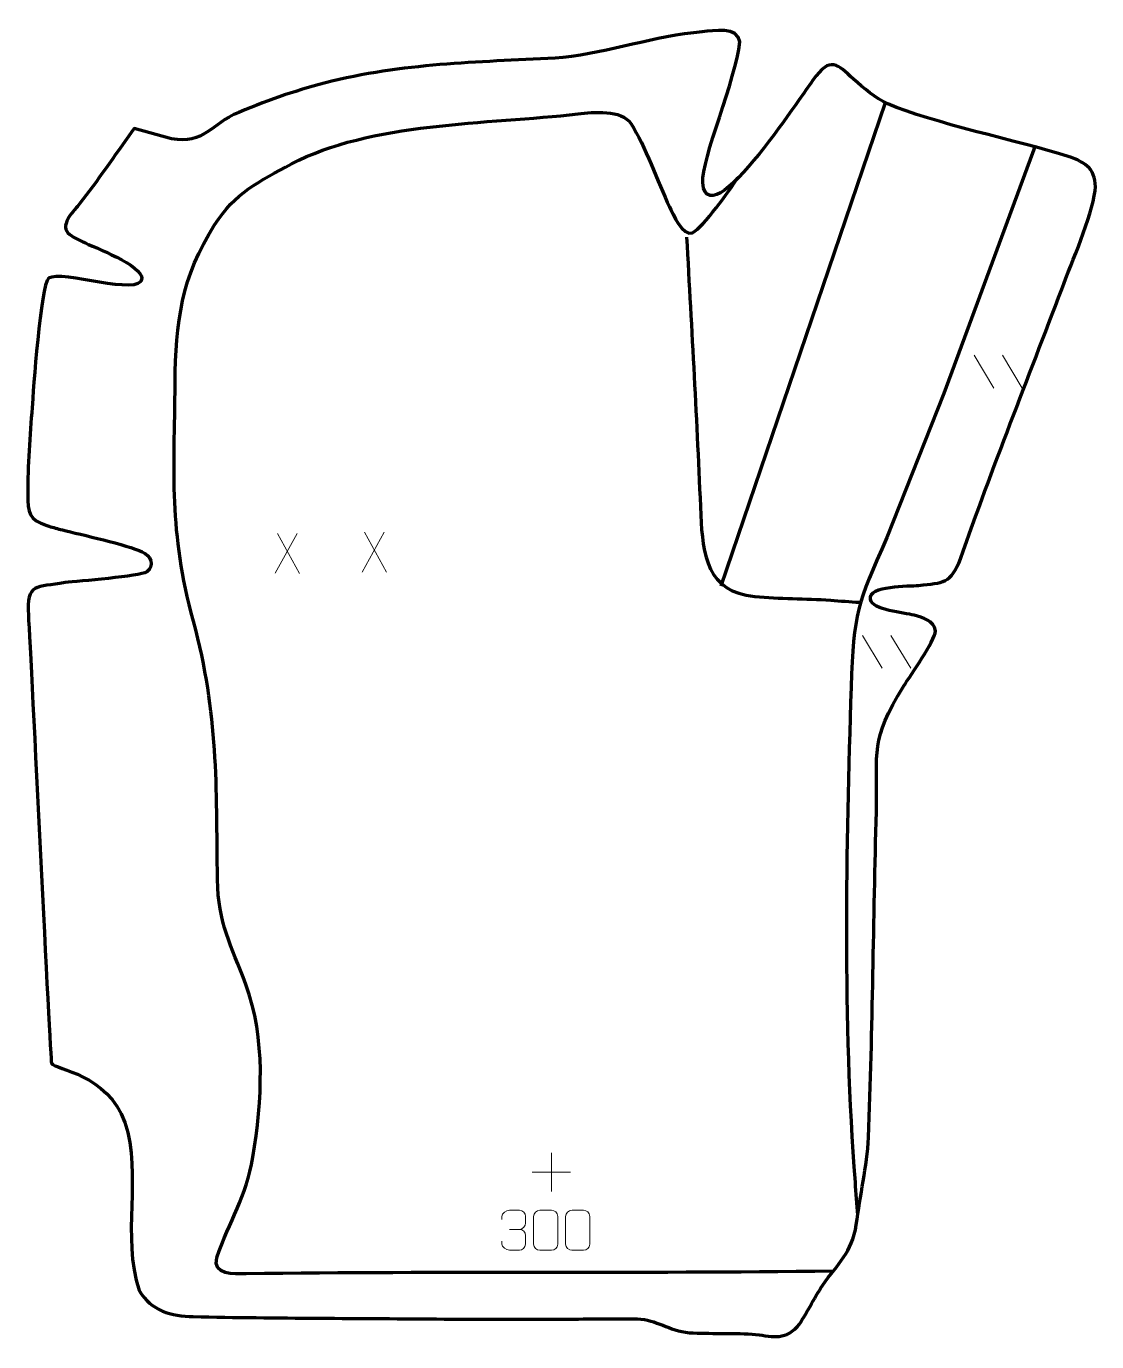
# Model space of a CAD drawing. Header units: millimetres. Extents: x -1023 to -354, y 274 to 1095.
import ezdxf

# ---------------------------------------------------------------- set-up
doc = ezdxf.new("R2010")
doc.units = ezdxf.units.MM
doc.header["$MEASUREMENT"] = 0
doc.layers.add('layer 1', color=7, linetype='Continuous', plot=False)
doc.layers.add('layer 2', color=7, linetype='Continuous')
doc.layers.add('layer 3', color=7, linetype='Continuous')

msp = doc.modelspace()

# ---------------------------------------------------------------- linework, layer by layer
at = {"layer": 'layer 1', "color": 250, "lineweight": 9}
for points in [[(-430.5849, 889.7801), (-430.5849, 889.7801), (-418.2206, 869.2358), (-418.2206, 869.2358)], [(-412.855, 889.7801), (-412.855, 889.7801), (-400.4907, 869.2358), (-400.4907, 869.2358)], [(-853.4495, 778.5084), (-853.4495, 778.5084), (-867.1901, 753.6126), (-867.1901, 753.6126)], [(-865.7355, 778.5084), (-865.7355, 778.5084), (-851.9949, 753.5549), (-851.9949, 753.5549)], [(-798.9452, 779.302), (-798.9452, 779.302), (-812.6858, 754.4062), (-812.6858, 754.4062)], [(-811.2312, 779.302), (-811.2312, 779.302), (-797.4906, 754.3485), (-797.4906, 754.3485)], [(-500.2559, 714.8414), (-500.2559, 714.8414), (-487.8916, 694.2971), (-487.8916, 694.2971)], [(-482.526, 714.8414), (-482.526, 714.8414), (-470.1617, 694.2971), (-470.1617, 694.2971)], [(-694.5502, 391.6089), (-694.5502, 391.6089), (-694.5502, 367.631), (-694.5502, 367.631)], [(-706.5391, 379.6199), (-706.5391, 379.6199), (-682.5612, 379.6199), (-682.5612, 379.6199)], [(-720.7683, 343.8772), (-720.7683, 343.8772), (-714.5719, 343.8772), (-714.5719, 343.8772)]]:
    msp.add_open_spline(points, degree=3, dxfattribs=at)
for points, knots in [([(-725.478, 350.1224), (-725.478, 350.1224), (-725.478, 351.9796), (-725.478, 351.9796), (-725.478, 351.9796), (-725.4923, 353.7215), (-722.8278, 355.8396), (-720.7687, 355.8169), (-720.7687, 355.8169), (-718.7046, 355.8169), (-716.6406, 355.8169), (-714.5769, 355.8169), (-714.5769, 355.8169), (-712.3824, 355.8257), (-710.7841, 353.9789), (-710.7397, 352.0668), (-710.7397, 352.0668), (-710.7401, 350.6317), (-710.7401, 349.1966), (-710.7397, 347.7611), (-710.7397, 347.7611), (-710.7883, 346.1076), (-712.3909, 343.8776), (-714.5892, 343.8876), (-714.5892, 343.8876), (-712.3855, 343.8764), (-710.7775, 342.0732), (-710.7235, 340.0137), (-710.7235, 340.0137), (-710.7239, 338.229), (-710.7239, 336.4443), (-710.7235, 334.6592), (-710.7235, 334.6592), (-710.7134, 332.5978), (-712.7683, 330.8347), (-714.5892, 330.8428), (-714.5892, 330.8428), (-716.6545, 330.8431), (-718.7197, 330.8431), (-720.7853, 330.8428), (-720.7853, 330.8428), (-722.9539, 330.8543), (-725.4849, 333.2545), (-725.5035, 334.7163), (-725.5035, 334.7163), (-725.5035, 334.7163), (-725.5035, 336.6249), (-725.5035, 336.6249)], [0, 0, 0, 0, 0.07692308, 0.07692308, 0.07692308, 0.07692308, 0.15384615, 0.15384615, 0.15384615, 0.15384615, 0.23076923, 0.23076923, 0.23076923, 0.23076923, 0.30769231, 0.30769231, 0.30769231, 0.30769231, 0.38461538, 0.38461538, 0.38461538, 0.38461538, 0.46153846, 0.46153846, 0.46153846, 0.46153846, 0.53846154, 0.53846154, 0.53846154, 0.53846154, 0.61538462, 0.61538462, 0.61538462, 0.61538462, 0.69230769, 0.69230769, 0.69230769, 0.69230769, 0.76923077, 0.76923077, 0.76923077, 0.76923077, 0.84615385, 0.84615385, 0.84615385, 0.84615385, 1, 1, 1, 1]), ([(-701.6941, 355.8292), (-699.328, 355.8292), (-696.9615, 355.8292), (-694.595, 355.8292), (-694.595, 355.8292), (-692.6145, 355.8648), (-690.5885, 354.3705), (-690.5614, 351.9284), (-690.5614, 351.9284), (-690.5618, 346.171), (-690.5618, 340.4132), (-690.5614, 334.655), (-690.5614, 334.655), (-690.7035, 332.3274), (-692.4099, 330.8451), (-694.595, 330.8343), (-694.595, 330.8343), (-696.9674, 330.8347), (-699.3398, 330.8347), (-701.7118, 330.8343), (-701.7118, 330.8343), (-703.6703, 330.7287), (-705.6767, 332.6166), (-705.6653, 334.6376), (-705.6653, 334.6376), (-705.6649, 340.4182), (-705.6649, 346.1985), (-705.6653, 351.9783), (-705.6653, 351.9783), (-705.661, 354.1203), (-703.8839, 355.8428), (-701.6941, 355.8292)], [0, 0, 0, 0, 0.11111111, 0.11111111, 0.11111111, 0.11111111, 0.22222222, 0.22222222, 0.22222222, 0.22222222, 0.33333333, 0.33333333, 0.33333333, 0.33333333, 0.44444444, 0.44444444, 0.44444444, 0.44444444, 0.55555556, 0.55555556, 0.55555556, 0.55555556, 0.66666667, 0.66666667, 0.66666667, 0.66666667, 0.77777778, 0.77777778, 0.77777778, 0.77777778, 1, 1, 1, 1]), ([(-681.6941, 355.8292), (-679.328, 355.8292), (-676.9615, 355.8292), (-674.595, 355.8292), (-674.595, 355.8292), (-672.6145, 355.8648), (-670.5885, 354.3705), (-670.5614, 351.9284), (-670.5614, 351.9284), (-670.5618, 346.171), (-670.5618, 340.4132), (-670.5614, 334.655), (-670.5614, 334.655), (-670.7035, 332.3274), (-672.4099, 330.8451), (-674.595, 330.8343), (-674.595, 330.8343), (-676.9674, 330.8347), (-679.3398, 330.8347), (-681.7118, 330.8343), (-681.7118, 330.8343), (-683.6703, 330.7287), (-685.6767, 332.6166), (-685.6653, 334.6376), (-685.6653, 334.6376), (-685.6649, 340.4182), (-685.6649, 346.1985), (-685.6653, 351.9783), (-685.6653, 351.9783), (-685.661, 354.1203), (-683.8839, 355.8428), (-681.6941, 355.8292)], [0, 0, 0, 0, 0.11111111, 0.11111111, 0.11111111, 0.11111111, 0.22222222, 0.22222222, 0.22222222, 0.22222222, 0.33333333, 0.33333333, 0.33333333, 0.33333333, 0.44444444, 0.44444444, 0.44444444, 0.44444444, 0.55555556, 0.55555556, 0.55555556, 0.55555556, 0.66666667, 0.66666667, 0.66666667, 0.66666667, 0.77777778, 0.77777778, 0.77777778, 0.77777778, 1, 1, 1, 1])]:
    msp.add_open_spline(points, degree=3, knots=knots, dxfattribs=at)
at = {"layer": 'layer 2', "color": 142, "lineweight": 158}
for points, knots in [([(-518.6749, 317.7555), (-640.9735, 316.2285), (-763.2256, 317.708), (-885.2612, 316.1478), (-885.2612, 316.1478), (-892.9452, 316.0473), (-906.3264, 315.0867), (-903.6071, 326.3232), (-903.6071, 326.3232), (-895.535, 349.4156), (-885.2192, 363.7139), (-880.9452, 389.0655), (-880.9452, 389.0655), (-875.3056, 424.2541), (-872.8174, 462.9724), (-885.4361, 496.9249), (-885.4361, 496.9249), (-894.5537, 521.4572), (-902.7254, 534.9395), (-903.0897, 562.3196), (-903.0897, 562.3196), (-903.8806, 621.755), (-902.3633, 665.0548), (-918.1164, 723.7635), (-918.1164, 723.7635), (-933.5171, 780.6462), (-930.005, 815.2106), (-929.5642, 872.5451), (-929.5642, 872.5451), (-929.2752, 910.1404), (-925.6166, 938.7132), (-904.9237, 971.3167), (-904.9237, 971.3167), (-892.3507, 991.1266), (-876.9225, 998.5589), (-856.9196, 1009.2621), (-856.9196, 1009.2621), (-808.3101, 1035.2721), (-734.4246, 1034.1951), (-677.8071, 1040.5202), (-677.8071, 1040.5202), (-668.331, 1041.5788), (-650.8608, 1043.5924), (-644.8435, 1034.326), (-644.8435, 1034.326), (-635.9201, 1020.5845), (-628.3073, 998.0587), (-620.8006, 982.4293), (-620.8006, 982.4293), (-618.975, 978.6283), (-612.2983, 963.2873), (-606.4348, 966.3067), (-606.4348, 966.3067), (-599.3012, 969.9802), (-583.4096, 992.8907), (-578.2656, 1000.5265)], [0, 0, 0, 0, 0.06666667, 0.06666667, 0.06666667, 0.06666667, 0.13333333, 0.13333333, 0.13333333, 0.13333333, 0.2, 0.2, 0.2, 0.2, 0.26666667, 0.26666667, 0.26666667, 0.26666667, 0.33333333, 0.33333333, 0.33333333, 0.33333333, 0.4, 0.4, 0.4, 0.4, 0.46666667, 0.46666667, 0.46666667, 0.46666667, 0.53333333, 0.53333333, 0.53333333, 0.53333333, 0.6, 0.6, 0.6, 0.6, 0.66666667, 0.66666667, 0.66666667, 0.66666667, 0.73333333, 0.73333333, 0.73333333, 0.73333333, 0.8, 0.8, 0.8, 0.8, 0.86666667, 0.86666667, 0.86666667, 0.86666667, 1, 1, 1, 1]), ([(-392.6905, 1019.9577), (-392.6905, 1019.9577), (-449.564, 866.0142), (-449.564, 866.0142), (-449.564, 866.0142), (-449.564, 866.0142), (-485.0182, 776.0558), (-485.0182, 776.0558), (-485.0182, 776.0558), (-503.5142, 734.1332), (-505.9047, 729.5362), (-507.4134, 682.5154), (-507.4134, 682.5154), (-510.6536, 581.5148), (-512.7797, 474.1974), (-504.9551, 373.4462), (-504.9551, 373.4462), (-504.4173, 366.5219), (-503.8788, 359.5976), (-503.3405, 352.6733)], [0, 0, 0, 0, 0.16666667, 0.16666667, 0.16666667, 0.16666667, 0.33333333, 0.33333333, 0.33333333, 0.33333333, 0.5, 0.5, 0.5, 0.5, 0.66666667, 0.66666667, 0.66666667, 0.66666667, 1, 1, 1, 1]), ([(-610.1668, 963.5115), (-606.9357, 905.5259), (-603.7261, 848.0073), (-601.2796, 789.9617), (-601.2796, 789.9617), (-600.1749, 765.1416), (-597.2497, 741.9962), (-567.593, 739.1431), (-567.593, 739.1431), (-552.2408, 737.6661), (-535.8647, 737.9159), (-520.141, 736.8048), (-520.141, 736.8048), (-514.1468, 736.3812), (-508.1531, 735.9543), (-502.1582, 735.541)], [0, 0, 0, 0, 0.2, 0.2, 0.2, 0.2, 0.4, 0.4, 0.4, 0.4, 0.6, 0.6, 0.6, 0.6, 1, 1, 1, 1])]:
    msp.add_open_spline(points, degree=3, knots=knots, dxfattribs=at)
msp.add_open_spline([(-588.4611, 745.7949), (-588.4611, 745.7949), (-486.001, 1047.5907), (-486.001, 1047.5907)], degree=3, dxfattribs=at)
at = {"layer": 'layer 3', "color": 242, "lineweight": 158}
msp.add_open_spline([(-989.3095, 984.4158), (-978.2872, 998.287), (-967.2143, 1014.5521), (-956.7866, 1029.0799), (-956.7866, 1029.0799), (-956.7866, 1029.0799), (-955.0468, 1031.5038), (-955.0468, 1031.5038), (-955.0468, 1031.5038), (-955.0468, 1031.5038), (-931.7961, 1024.961), (-931.7961, 1024.961), (-931.7961, 1024.961), (-911.3849, 1021.387), (-907.2567, 1034.2486), (-889.88, 1041.4805), (-889.88, 1041.4805), (-868.9331, 1050.1011), (-853.6489, 1055.3222), (-831.6418, 1060.9374), (-831.6418, 1060.9374), (-782.2953, 1072.7867), (-737.4525, 1072.6912), (-687.4898, 1075.7141), (-687.4898, 1075.7141), (-657.7912, 1079.1275), (-630.319, 1089.0454), (-600.3242, 1091.8469), (-600.3242, 1091.8469), (-593.3252, 1092.4774), (-578.0852, 1095.2327), (-576.8151, 1085.4328), (-576.8151, 1085.4328), (-579.2175, 1062.3081), (-600.9169, 1012.3213), (-600.0274, 997.4126), (-600.0274, 997.4126), (-599.4354, 987.492), (-592.9534, 987.9641), (-586.5279, 992.8385), (-586.5279, 992.8385), (-572.0683, 1003.8075), (-550.8555, 1033.5005), (-539.9954, 1049.0405), (-539.9954, 1049.0405), (-537.0828, 1053.2083), (-534.1766, 1057.3793), (-531.2506, 1061.5379), (-531.2506, 1061.5379), (-520.2097, 1077.2076), (-515.9437, 1071.3372), (-505.8616, 1062.2758), (-505.8616, 1062.2758), (-499.2005, 1056.2892), (-492.4483, 1050.3815), (-484.4574, 1046.8772), (-484.4574, 1046.8772), (-456.9526, 1034.8157), (-403.3648, 1023.9216), (-371.7905, 1013.937), (-371.7905, 1013.937), (-360.4298, 1010.3361), (-354.0148, 1005.5651), (-354.9515, 992.5797), (-354.9515, 992.5797), (-357.2491, 975.7685), (-369.5245, 948.1683), (-375.8804, 931.165), (-375.8804, 931.165), (-396.9068, 875.0125), (-419.4129, 819.3642), (-439.0093, 762.6928), (-439.0093, 762.6928), (-445.4948, 747.1362), (-449.4624, 747.7209), (-465.3296, 746.039), (-465.3296, 746.039), (-470.8278, 745.4562), (-497.076, 746.3661), (-495.3661, 737.3298), (-495.3661, 737.3298), (-494.0846, 730.557), (-474.2515, 729.0847), (-468.1111, 727.4186), (-468.1111, 727.4186), (-462.5734, 725.916), (-455.7573, 724.1197), (-454.6473, 717.7778), (-454.6473, 717.7778), (-455.4492, 710.7356), (-469.9251, 690.5424), (-474.4277, 683.4119), (-474.4277, 683.4119), (-496.1304, 647.6883), (-490.5724, 644.532), (-491.6191, 604.8454), (-491.6191, 604.8454), (-493.3942, 537.1109), (-493.9241, 468.9906), (-496.5288, 401.3373), (-496.5288, 401.3373), (-497.4883, 383.085), (-501.8485, 365.0545), (-504.1392, 346.8387), (-504.1392, 346.8387), (-507.0104, 328.8381), (-515.4801, 323.1229), (-525.2651, 308.9272), (-525.2651, 308.9272), (-530.4501, 300.9427), (-535.5888, 290.4062), (-540.8488, 283.1985), (-540.8488, 283.1985), (-550.0029, 273.7591), (-557.1961, 277.5979), (-569.2039, 278.4703), (-569.2039, 278.4703), (-582.3221, 279.4234), (-595.4776, 278.5483), (-608.4027, 279.3469), (-608.4027, 279.3469), (-621.6356, 280.5547), (-628.6813, 287.6681), (-640.8655, 287.9726), (-640.8655, 287.9726), (-655.59, 288.3405), (-671.2344, 287.8866), (-686.0936, 287.8872), (-686.0936, 287.8872), (-711.224, 287.8881), (-736.3544, 287.8869), (-761.4848, 287.8869), (-761.4848, 287.8869), (-813.7048, 288.4319), (-866.0055, 288.2751), (-918.2082, 289.4025), (-918.2082, 289.4025), (-932.0396, 289.7012), (-944.5083, 292.9718), (-952.0018, 305.7623), (-952.0018, 305.7623), (-963.2772, 339.6948), (-950.18, 377.6928), (-960.9088, 410.6406), (-960.9088, 410.6406), (-971.8379, 441.1783), (-1004.2187, 443.498), (-1006.7805, 447.6799), (-1006.7805, 447.6799), (-1007.5354, 448.9121), (-1019.5377, 699.5644), (-1021.2462, 727.3584), (-1021.2462, 727.3584), (-1022.5121, 747.9493), (-1016.29, 744.6802), (-998.2668, 747.7803), (-998.2668, 747.7803), (-990.2597, 748.7759), (-951.1911, 751.7183), (-947.3362, 754.4923), (-947.3362, 754.4923), (-941.6403, 758.591), (-945.4146, 764.862), (-950.0591, 767.0441), (-950.0591, 767.0441), (-959.6377, 771.5445), (-988.3759, 777.8044), (-999.999, 780.7147), (-999.999, 780.7147), (-1002.8758, 781.435), (-1005.6967, 782.2042), (-1008.5353, 783.0643), (-1008.5353, 783.0643), (-1008.5353, 783.0643), (-1009.7192, 783.4439), (-1009.7192, 783.4439), (-1009.7192, 783.4439), (-1021.2647, 787.2252), (-1021.3736, 791.1452), (-1021.5575, 803.4226), (-1021.5575, 803.4226), (-1021.7171, 820.3276), (-1020.1049, 840.1879), (-1018.9119, 857.1244), (-1018.9119, 857.1244), (-1018.2542, 866.4608), (-1013.5958, 933.5601), (-1008.6663, 937.9046), (-1008.6663, 937.9046), (-1000.4097, 943.3194), (-951.1791, 926.0741), (-950.3828, 937.7304), (-950.3828, 937.7304), (-949.8268, 945.8692), (-980.3672, 957.3756), (-987.1801, 960.6654), (-987.1801, 960.6654), (-989.4544, 961.7636), (-991.5974, 962.8846), (-993.8081, 964.1034), (-993.8081, 964.1034), (-1003.0055, 969.2845), (-994.8876, 977.6046), (-990.6112, 982.7918), (-990.6112, 982.7918), (-990.6112, 982.7918), (-989.3095, 984.4158), (-989.3095, 984.4158)], degree=3, knots=[0, 0, 0, 0, 0.01886792, 0.01886792, 0.01886792, 0.01886792, 0.03773585, 0.03773585, 0.03773585, 0.03773585, 0.05660377, 0.05660377, 0.05660377, 0.05660377, 0.0754717, 0.0754717, 0.0754717, 0.0754717, 0.09433962, 0.09433962, 0.09433962, 0.09433962, 0.11320755, 0.11320755, 0.11320755, 0.11320755, 0.13207547, 0.13207547, 0.13207547, 0.13207547, 0.1509434, 0.1509434, 0.1509434, 0.1509434, 0.16981132, 0.16981132, 0.16981132, 0.16981132, 0.18867925, 0.18867925, 0.18867925, 0.18867925, 0.20754717, 0.20754717, 0.20754717, 0.20754717, 0.22641509, 0.22641509, 0.22641509, 0.22641509, 0.24528302, 0.24528302, 0.24528302, 0.24528302, 0.26415094, 0.26415094, 0.26415094, 0.26415094, 0.28301887, 0.28301887, 0.28301887, 0.28301887, 0.30188679, 0.30188679, 0.30188679, 0.30188679, 0.32075472, 0.32075472, 0.32075472, 0.32075472, 0.33962264, 0.33962264, 0.33962264, 0.33962264, 0.35849057, 0.35849057, 0.35849057, 0.35849057, 0.37735849, 0.37735849, 0.37735849, 0.37735849, 0.39622642, 0.39622642, 0.39622642, 0.39622642, 0.41509434, 0.41509434, 0.41509434, 0.41509434, 0.43396226, 0.43396226, 0.43396226, 0.43396226, 0.45283019, 0.45283019, 0.45283019, 0.45283019, 0.47169811, 0.47169811, 0.47169811, 0.47169811, 0.49056604, 0.49056604, 0.49056604, 0.49056604, 0.50943396, 0.50943396, 0.50943396, 0.50943396, 0.52830189, 0.52830189, 0.52830189, 0.52830189, 0.54716981, 0.54716981, 0.54716981, 0.54716981, 0.56603774, 0.56603774, 0.56603774, 0.56603774, 0.58490566, 0.58490566, 0.58490566, 0.58490566, 0.60377358, 0.60377358, 0.60377358, 0.60377358, 0.62264151, 0.62264151, 0.62264151, 0.62264151, 0.64150943, 0.64150943, 0.64150943, 0.64150943, 0.66037736, 0.66037736, 0.66037736, 0.66037736, 0.67924528, 0.67924528, 0.67924528, 0.67924528, 0.69811321, 0.69811321, 0.69811321, 0.69811321, 0.71698113, 0.71698113, 0.71698113, 0.71698113, 0.73584906, 0.73584906, 0.73584906, 0.73584906, 0.75471698, 0.75471698, 0.75471698, 0.75471698, 0.77358491, 0.77358491, 0.77358491, 0.77358491, 0.79245283, 0.79245283, 0.79245283, 0.79245283, 0.81132075, 0.81132075, 0.81132075, 0.81132075, 0.83018868, 0.83018868, 0.83018868, 0.83018868, 0.8490566, 0.8490566, 0.8490566, 0.8490566, 0.86792453, 0.86792453, 0.86792453, 0.86792453, 0.88679245, 0.88679245, 0.88679245, 0.88679245, 0.90566038, 0.90566038, 0.90566038, 0.90566038, 0.9245283, 0.9245283, 0.9245283, 0.9245283, 0.94339623, 0.94339623, 0.94339623, 0.94339623, 0.96226415, 0.96226415, 0.96226415, 0.96226415, 1, 1, 1, 1], dxfattribs=at)

doc.saveas('drawing.dxf')
